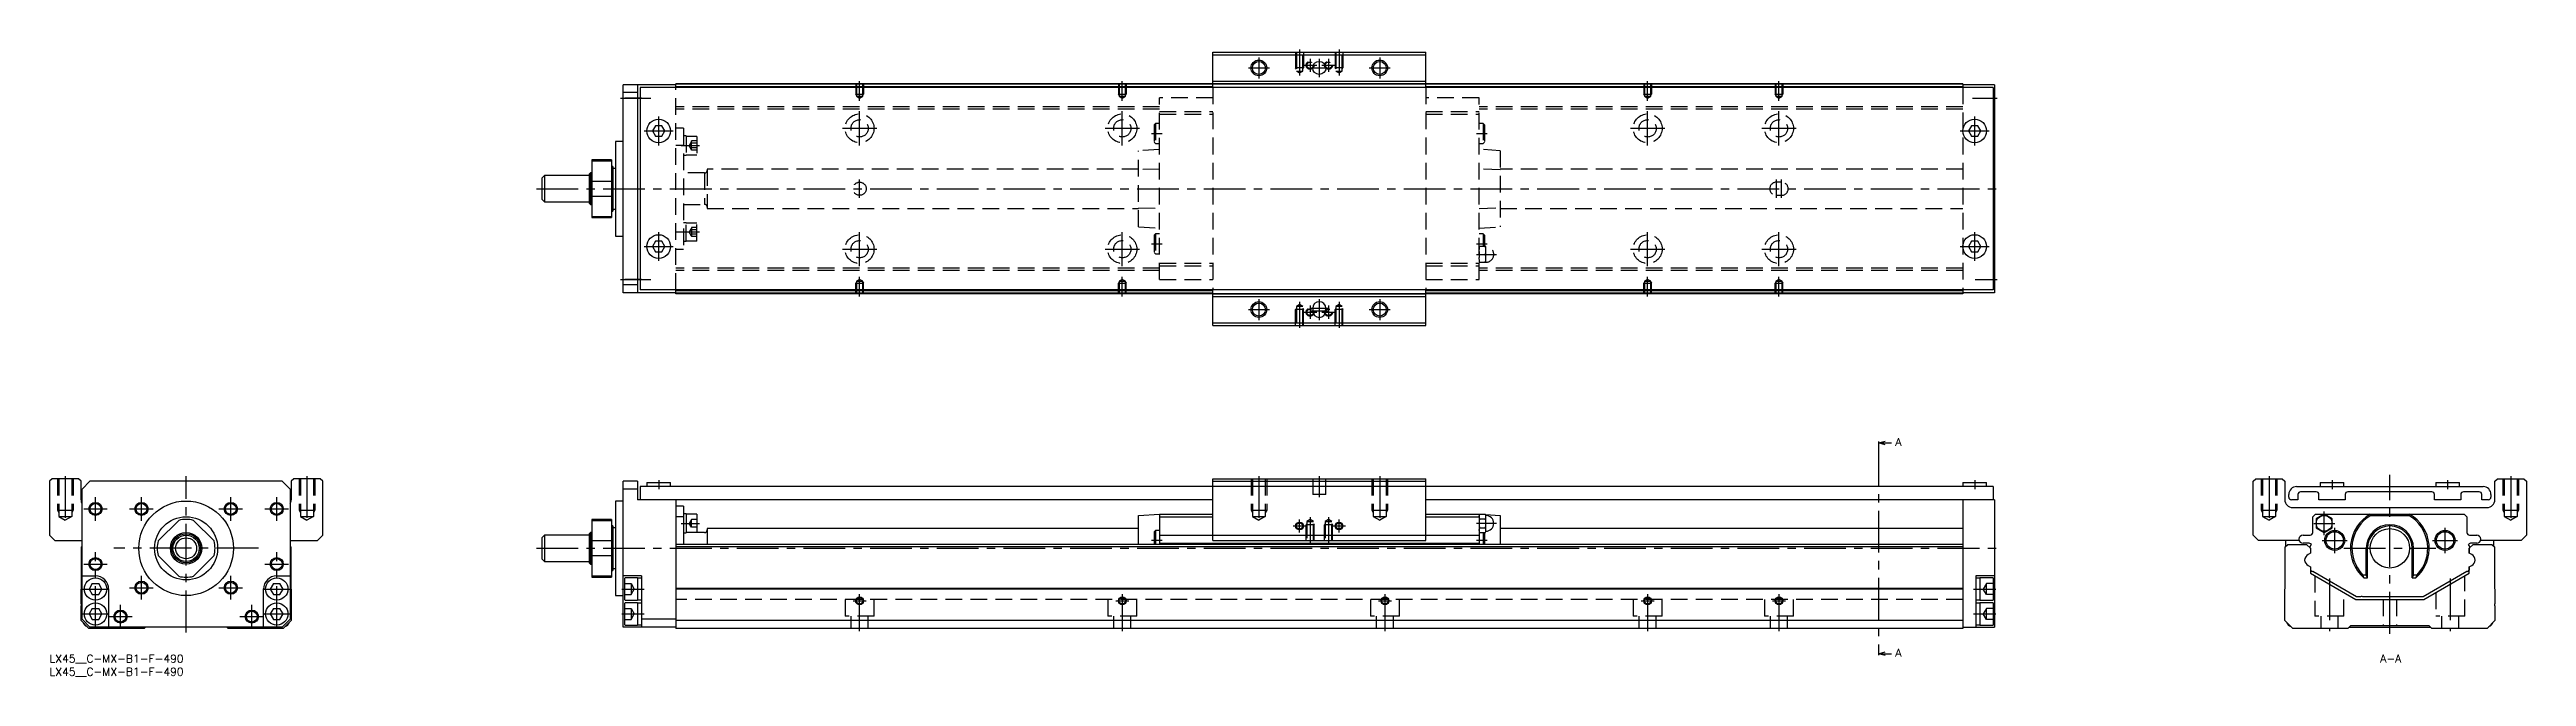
# Model space of a CAD drawing. Extents: x 0 to 943, y -8 to 230.
import ezdxf

# ---------------------------------------------------------------- set-up
doc = ezdxf.new("R2010")
doc.units = 0
doc.header["$LTSCALE"] = 0.5
doc.linetypes.add('CENTER', pattern=[50.8, 31.75, -6.35, 6.35, -6.35])
doc.linetypes.add('DASHED', pattern=[19.05, 12.7, -6.35])
for name, color, linetype in [('MSM_CENTER', 1, 'CENTER'), ('MSM_CONTINUOUS', 7, 'CONTINUOUS'), ('MSM_DASHED', 4, 'DASHED'), ('MSM_NARROW', 5, 'CONTINUOUS'), ('MSM_PART_NUMBER', 7, 'CONTINUOUS')]:
    doc.layers.add(name, color=color, linetype=linetype)
doc.styles.get("Standard").update_dxf_attribs({"font": 'txt.shx', "height": 3, "bigfont": 'bigfont.shx'})

# ---------------------------------------------------------------- blocks, each defined once
blk = doc.blocks.new('*U3')
at = {"layer": 'MSM_PART_NUMBER'}
blk.add_text('LX45__C-MX-B1-F-490', height=3, dxfattribs=at).set_placement((0, -3))
blk = doc.blocks.new('*U4')
at = {"layer": 'MSM_PART_NUMBER'}
blk.add_text('LX45__C-MX-B1-F-490', height=3, dxfattribs=at).set_placement((0, -8))

msp = doc.modelspace()

# ---------------------------------------------------------------- linework, layer by layer
at = {"layer": 'MSM_CENTER'}
for p, q in [((460.4, 227.38), (460.4, 219.38)), ((475.9, 230.38), (475.9, 220.47)), ((479.9, 226.88), (479.9, 221.88)), ((483.4, 226.88), (483.4, 219.88)), ((486.9, 226.88), (486.9, 221.88)), ((490.9, 230.38), (490.9, 220.47)), ((506.4, 227.38), (506.4, 219.38)), ((308.4, 210.87), (308.4, 218.38)), ((408.4, 210.87), (408.4, 218.38)), ((456.4, 223.38), (464.4, 223.38)), ((477.4, 224.38), (482.4, 224.38)), ((479.9, 223.38), (486.9, 223.38)), ((484.4, 224.38), (489.4, 224.38)), ((502.4, 223.38), (510.4, 223.38)), ((608.4, 210.87), (608.4, 218.38)), ((658.4, 210.87), (658.4, 218.38)), ((217.4, 211.88), (228.9, 211.88)), ((732.07, 211.88), (741.4, 211.88)), ((226.4, 199.38), (237.4, 199.38)), ((231.9, 193.88), (231.9, 204.88)), ((301.9, 200.38), (314.9, 200.38)), ((308.4, 193.88), (308.4, 206.88)), ((401.9, 200.38), (414.9, 200.38)), ((408.4, 193.88), (408.4, 206.88)), ((419.5, 198.38), (423.6, 198.38)), ((543.2, 198.38), (547.3, 198.38)), ((601.9, 200.38), (614.9, 200.38)), ((608.4, 193.88), (608.4, 206.88)), ((651.9, 200.38), (664.9, 200.38)), ((658.4, 193.88), (658.4, 206.88)), ((727.4, 199.38), (738.4, 199.38)), ((732.9, 193.88), (732.9, 204.88)), ((240.4, 193.83), (247.4, 193.83)), ((308.4, 173.88), (308.4, 180.88)), ((657.4, 173.88), (657.4, 180.88)), ((659.4, 173.88), (659.4, 180.88)), ((185.4, 177.38), (742.4, 177.38)), ((231.9, 149.88), (231.9, 160.88)), ((240.4, 160.92), (247.4, 160.92)), ((308.4, 147.88), (308.4, 160.88)), ((408.4, 147.88), (408.4, 160.88)), ((608.4, 147.88), (608.4, 160.88)), ((658.4, 147.88), (658.4, 160.88)), ((732.9, 149.88), (732.9, 160.88)), ((226.4, 155.38), (237.4, 155.38)), ((301.9, 154.38), (314.9, 154.38)), ((401.9, 154.38), (414.9, 154.38)), ((419.5, 156.38), (423.6, 156.38)), ((543.2, 156.38), (547.3, 156.38)), ((543.2, 152.38), (550.8, 152.38)), ((601.9, 154.38), (614.9, 154.38)), ((651.9, 154.38), (664.9, 154.38)), ((727.4, 155.38), (738.4, 155.38)), ((217.4, 142.88), (228.9, 142.88)), ((308.4, 136.38), (308.4, 143.89)), ((408.4, 136.38), (408.4, 143.89)), ((608.4, 136.38), (608.4, 143.89)), ((658.4, 136.38), (658.4, 143.89)), ((733.07, 142.88), (741.4, 142.88)), ((460.4, 135.38), (460.4, 127.38)), ((475.9, 134.29), (475.9, 124.38)), ((479.9, 132.88), (479.9, 127.88)), ((483.4, 135.38), (483.4, 127.38)), ((486.9, 132.88), (486.9, 127.88)), ((490.9, 134.29), (490.9, 124.38)), ((506.4, 135.38), (506.4, 127.38)), ((456.4, 131.38), (464.4, 131.38)), ((477.4, 130.38), (482.4, 130.38)), ((479.9, 131.88), (486.9, 131.88)), ((479.9, 130.88), (486.9, 130.88)), ((484.4, 130.38), (489.4, 130.38)), ((502.4, 131.38), (510.4, 131.38)), ((696.28, 80.12), (696.28, 0.88)), ((6, 68), (6, 50.25)), ((52, 8.5), (52, 68)), ((98, 68), (98, 50.25)), ((231.9, 66.5), (231.9, 63)), ((460.4, 68), (460.4, 50.18)), ((483.4, 68), (483.4, 60)), ((506.4, 68), (506.4, 50.18)), ((732.9, 66.5), (732.9, 63)), ((844.96, 68), (844.96, 50.18)), ((868.96, 66.5), (868.96, 63)), ((890.96, 8), (890.96, 68.5)), ((912.96, 66.5), (912.96, 63)), ((936.96, 68), (936.96, 50.18)), ((17.5, 51), (17.5, 60)), ((35, 51), (35, 60)), ((69, 51), (69, 60)), ((86.5, 51), (86.5, 60)), ((13, 55.5), (22, 55.5)), ((30.5, 55.5), (39.5, 55.5)), ((64.5, 55.5), (73.5, 55.5)), ((82, 55.5), (91, 55.5)), ((240.4, 50), (247.4, 50)), ((473.4, 49), (478.4, 49)), ((475.9, 46.5), (475.9, 51.5)), ((479.9, 52.41), (479.9, 42.5)), ((486.9, 52.41), (486.9, 42.5)), ((488.4, 49), (493.4, 49)), ((490.9, 46.5), (490.9, 51.5)), ((550.8, 50), (543.2, 50)), ((861.96, 50), (869.96, 50)), ((865.96, 45.54), (865.96, 54.46)), ((869.96, 38.7), (869.96, 48.3)), ((911.96, 38.7), (911.96, 48.3)), ((17.5, 10.25), (17.5, 39)), ((79.5, 40.5), (24.5, 40.5)), ((86.5, 10.25), (86.5, 39)), ((185.4, 40.5), (742.4, 40.5)), ((423.6, 43.5), (419.5, 43.5)), ((547.3, 43.5), (543.2, 43.5)), ((865.16, 43.5), (874.76, 43.5)), ((873.46, 40.5), (908.46, 40.5)), ((907.16, 43.5), (916.76, 43.5)), ((13, 34.5), (22, 34.5)), ((35, 21), (35, 30)), ((69, 21), (69, 30)), ((82, 34.5), (91, 34.5)), ((867.96, 28.97), (867.96, 9)), ((913.96, 28.97), (913.96, 9)), ((12.25, 25), (22.75, 25)), ((27, 10), (27, 19)), ((30.5, 25.5), (39.5, 25.5)), ((64.5, 25.5), (73.5, 25.5)), ((77, 10), (77, 19)), ((81.25, 25), (91.75, 25)), ((217.9, 25), (226.4, 25)), ((305.9, 20.5), (310.9, 20.5)), ((308.4, 9), (308.4, 23)), ((405.9, 20.5), (410.9, 20.5)), ((408.4, 23), (408.4, 9)), ((505.9, 20.5), (510.9, 20.5)), ((508.4, 23), (508.4, 9)), ((605.9, 20.5), (610.9, 20.5)), ((608.4, 23), (608.4, 9)), ((655.9, 20.5), (660.9, 20.5)), ((658.4, 23), (658.4, 9)), ((732.4, 25), (740.9, 25)), ((12.25, 15.5), (22.75, 15.5)), ((22.5, 14.5), (31.5, 14.5)), ((72.5, 14.5), (81.5, 14.5)), ((81.25, 15.5), (91.75, 15.5)), ((217.9, 15.5), (226.4, 15.5)), ((732.4, 15.5), (740.9, 15.5))]:
    msp.add_line(p, q, dxfattribs=at)
at = {"layer": 'MSM_CONTINUOUS'}
for p, q in [((442.9, 215.88), (442.9, 229.38)), ((442.9, 229.38), (523.9, 229.38)), ((442.9, 228.38), (523.9, 228.38)), ((523.9, 215.88), (523.9, 229.38)), ((238.4, 216.98), (218.4, 216.98)), ((218.4, 137.78), (218.4, 216.98)), ((223.9, 216.98), (223.9, 137.78)), ((728.4, 217.38), (238.4, 217.38)), ((238.4, 215.88), (238.4, 217.38)), ((442.9, 217.18), (238.4, 217.18)), ((442.9, 218.38), (523.9, 218.38)), ((442.9, 217.38), (523.9, 217.38)), ((728.4, 217.18), (523.9, 217.18)), ((728.4, 217.38), (728.4, 215.88)), ((740.4, 216.98), (728.4, 216.98)), ((740.4, 216.98), (740.4, 137.78)), ((223.9, 213.98), (218.4, 213.98)), ((739.9, 215.88), (224.9, 215.88)), ((224.9, 215.88), (224.9, 138.88)), ((442.9, 216.18), (238.4, 216.18)), ((728.4, 216.18), (523.9, 216.18)), ((739.9, 215.88), (739.9, 138.88)), ((230.74, 201.38), (229.59, 199.38)), ((229.59, 199.38), (230.74, 197.38)), ((233.05, 201.38), (230.74, 201.38)), ((234.2, 199.38), (233.05, 201.38)), ((233.05, 197.38), (234.2, 199.38)), ((731.74, 201.38), (730.59, 199.38)), ((730.59, 199.38), (731.74, 197.38)), ((734.05, 201.38), (731.74, 201.38)), ((735.2, 199.38), (734.05, 201.38)), ((734.05, 197.38), (735.2, 199.38)), ((215.4, 195.38), (215.4, 159.38)), ((218.4, 195.38), (215.4, 195.38)), ((230.74, 197.38), (233.05, 197.38)), ((731.74, 197.38), (734.05, 197.38)), ((188.4, 182.38), (187.4, 181.38)), ((187.4, 181.38), (187.4, 173.38)), ((188.4, 182.38), (188.4, 172.38)), ((205.4, 182.38), (188.4, 182.38)), ((205.9, 183.38), (205.4, 182.88)), ((205.4, 182.88), (205.4, 171.88)), ((205.9, 183.38), (205.9, 171.38)), ((206.4, 183.38), (205.9, 183.38)), ((213.9, 188.38), (206.4, 188.38)), ((206.4, 188.38), (206.4, 166.38)), ((206.4, 188.01), (213.9, 188.01)), ((213.9, 180.17), (206.4, 180.17)), ((213.9, 188.38), (213.9, 166.38)), ((214.4, 185.88), (213.9, 185.88)), ((214.4, 185.88), (214.4, 168.88)), ((215.4, 185.13), (214.4, 185.13)), ((187.4, 173.38), (188.4, 172.38)), ((188.4, 172.38), (205.4, 172.38)), ((205.4, 171.88), (205.9, 171.38)), ((205.9, 171.38), (206.4, 171.38)), ((206.4, 174.58), (213.9, 174.58)), ((213.9, 166.74), (206.4, 166.74)), ((206.4, 166.38), (213.9, 166.38)), ((213.9, 168.88), (214.4, 168.88)), ((214.4, 169.63), (215.4, 169.63)), ((215.4, 159.38), (218.4, 159.38)), ((230.74, 157.38), (229.59, 155.38)), ((229.59, 155.38), (230.74, 153.38)), ((233.05, 157.38), (230.74, 157.38)), ((230.74, 153.38), (233.05, 153.38)), ((234.2, 155.38), (233.05, 157.38)), ((233.05, 153.38), (234.2, 155.38)), ((731.74, 157.38), (730.59, 155.38)), ((730.59, 155.38), (731.74, 153.38)), ((734.05, 157.38), (731.74, 157.38)), ((731.74, 153.38), (734.05, 153.38)), ((735.2, 155.38), (734.05, 157.38)), ((734.05, 153.38), (735.2, 155.38)), ((223.9, 140.78), (218.4, 140.78)), ((238.4, 137.78), (218.4, 137.78)), ((739.9, 138.88), (224.9, 138.88)), ((238.4, 137.38), (238.4, 138.88)), ((442.9, 138.58), (238.4, 138.58)), ((442.9, 137.58), (238.4, 137.58)), ((728.4, 137.38), (238.4, 137.38)), ((442.9, 125.38), (442.9, 138.88)), ((442.9, 137.38), (523.9, 137.38)), ((442.9, 136.38), (523.9, 136.38)), ((523.9, 125.38), (523.9, 138.88)), ((728.4, 138.58), (523.9, 138.58)), ((728.4, 137.58), (523.9, 137.58)), ((728.4, 138.88), (728.4, 137.38)), ((740.4, 137.78), (728.4, 137.78)), ((442.9, 126.38), (523.9, 126.38)), ((442.9, 125.38), (523.9, 125.38)), ((480.9, 131.88), (480.9, 130.88)), ((485.9, 130.88), (485.9, 131.88)), ((696.28, 80.62), (698.78, 81.29)), ((696.28, 81.12), (696.28, 80.12)), ((696.28, 80.62), (701.28, 80.62)), ((698.78, 79.95), (696.28, 80.62)), ((1, 67), (0, 66)), ((11, 67), (1, 67)), ((12, 66), (11, 67)), ((93, 67), (92, 66)), ((103, 67), (93, 67)), ((104, 66), (103, 67)), ((442.9, 67), (523.9, 67)), ((442.9, 43.5), (442.9, 67)), ((523.9, 43.5), (523.9, 67)), ((838.96, 66), (839.96, 67)), ((839.96, 67), (849.96, 67)), ((849.96, 67), (850.96, 66)), ((930.96, 66), (931.96, 67)), ((931.96, 67), (941.96, 67)), ((941.96, 67), (942.96, 66)), ((0, 66), (0, 45.5)), ((12, 59), (12, 66)), ((15.4, 66), (12.4, 63)), ((12.4, 13.5), (12.4, 63)), ((88.6, 66), (15.4, 66)), ((91.6, 63), (88.6, 66)), ((91.6, 63), (91.6, 13.5)), ((92, 66), (92, 59)), ((104, 45.5), (104, 66)), ((218.4, 58.5), (215.4, 58.5)), ((215.4, 58.5), (215.4, 22.5)), ((223.9, 66), (218.4, 66)), ((218.4, 10.5), (218.4, 66)), ((223.9, 63), (218.4, 63)), ((223.9, 66), (223.9, 59)), ((442.9, 59), (223.9, 59)), ((224.9, 64), (224.9, 59)), ((739.9, 64), (224.9, 64)), ((227.4, 65.5), (227.4, 64)), ((227.4, 65.5), (236.4, 65.5)), ((236.4, 64), (236.4, 65.5)), ((238.4, 59), (238.4, 10)), ((442.9, 66), (523.9, 66)), ((740.4, 59), (523.9, 59)), ((728.4, 65.5), (728.4, 64)), ((728.4, 65.5), (737.4, 65.5)), ((728.4, 59), (728.4, 10)), ((737.4, 64), (737.4, 65.5)), ((739.9, 64), (739.9, 59)), ((740.4, 59), (740.4, 10.5)), ((838.96, 45.5), (838.96, 66)), ((850.96, 66), (850.96, 59)), ((852.46, 60), (852.46, 61)), ((855.96, 59), (853.46, 59)), ((855.46, 64), (926.46, 64)), ((855.96, 61), (855.96, 59)), ((862.96, 62), (856.96, 62)), ((863.96, 59), (863.96, 61)), ((873.96, 59), (863.96, 59)), ((864.46, 65.5), (873.46, 65.5)), ((864.46, 65.5), (864.46, 64)), ((873.46, 64), (873.46, 65.5)), ((873.96, 61), (873.96, 59)), ((906.96, 62), (874.96, 62)), ((907.96, 59), (907.96, 61)), ((917.96, 59), (907.96, 59)), ((908.46, 65.5), (917.46, 65.5)), ((908.46, 65.5), (908.46, 64)), ((917.46, 64), (917.46, 65.5)), ((917.96, 61), (917.96, 59)), ((924.96, 62), (918.96, 62)), ((925.96, 59), (925.96, 61)), ((928.46, 59), (925.96, 59)), ((929.46, 61), (929.46, 60)), ((930.96, 59), (930.96, 66)), ((942.96, 66), (942.96, 45.5)), ((41.36, 43.3), (49.2, 51.14)), ((54.8, 51.14), (62.64, 43.3)), ((213.9, 51.5), (206.4, 51.5)), ((206.4, 51.5), (206.4, 29.5)), ((206.4, 51.14), (213.9, 51.14)), ((213.9, 51.5), (213.9, 29.5)), ((214.4, 49), (213.9, 49)), ((214.4, 49), (214.4, 32)), ((215.4, 48.25), (214.4, 48.25)), ((241.4, 56.5), (238.4, 56.5)), ((241.4, 52.5), (238.4, 52.5)), ((241.4, 56.5), (241.4, 42)), ((242.4, 53.65), (241.4, 53.65)), ((242.4, 53.65), (242.4, 46.35)), ((246.4, 53.5), (242.4, 53.5)), ((246.4, 53.5), (246.4, 46.5)), ((250.4, 48), (250.4, 42)), ((414.6, 48), (250.4, 48)), ((414.6, 53), (422.6, 53.5)), ((414.6, 42), (414.6, 53)), ((421, 47.3), (420.5, 46.8)), ((422.6, 47.3), (421, 47.3)), ((421, 47.3), (421, 42)), ((422.6, 53.5), (442.9, 53.5)), ((422.6, 53.5), (422.6, 42)), ((422.6, 52.5), (442.9, 52.5)), ((523.9, 53.5), (544.2, 53.5)), ((523.9, 52.5), (544.2, 52.5)), ((544.2, 53.5), (544.77, 53.46)), ((544.2, 53.5), (544.2, 42)), ((544.32, 53.46), (544.2, 53)), ((544.2, 52.41), (544.2, 52.6)), ((544.32, 53.46), (546.67, 53.46)), ((544.32, 51.73), (546.67, 51.73)), ((544.32, 48.27), (546.67, 48.27)), ((546.8, 53), (546.67, 53.46)), ((546.7, 53.34), (552.2, 53)), ((546.8, 47), (546.8, 53)), ((552.2, 53), (552.2, 42)), ((728.4, 48), (552.2, 48)), ((853.96, 56), (927.96, 56)), ((861.61, 52.5), (862.61, 53.5)), ((861.61, 46.5), (861.61, 52.5)), ((862.61, 53.5), (919.31, 53.5)), ((865.96, 53.46), (862.96, 51.73)), ((862.96, 51.73), (862.96, 48.27)), ((862.96, 48.27), (865.96, 46.54)), ((868.96, 51.73), (865.96, 53.46)), ((865.96, 46.54), (868.96, 48.27)), ((868.96, 48.27), (868.96, 51.73)), ((883.48, 53.5), (883.73, 53)), ((883.73, 53), (898.2, 53)), ((898.2, 53), (898.45, 53.5)), ((919.31, 53.5), (920.31, 52.5)), ((920.31, 52.5), (920.31, 46.5)), ((0, 45.5), (2, 43.5)), ((2, 43.5), (12.4, 43.5)), ((12.2, 41), (12.4, 41.2)), ((12.2, 25.2), (12.2, 41)), ((91.6, 43.5), (102, 43.5)), ((91.6, 41.2), (91.8, 41)), ((91.8, 41), (91.8, 25.2)), ((102, 43.5), (104, 45.5)), ((188.4, 45.5), (187.4, 44.5)), ((187.4, 44.5), (187.4, 36.5)), ((205.4, 45.5), (188.4, 45.5)), ((188.4, 45.5), (188.4, 35.5)), ((205.9, 46.5), (205.4, 46)), ((205.4, 46), (205.4, 35)), ((206.4, 46.5), (205.9, 46.5)), ((205.9, 46.5), (205.9, 34.5)), ((213.9, 43.3), (206.4, 43.3)), ((728.4, 42), (238.4, 42)), ((728.4, 41), (238.4, 41)), ((241.4, 46.35), (242.4, 46.35)), ((249.4, 46.5), (242.4, 46.5)), ((420.5, 46.8), (420.5, 42)), ((422.6, 45.5), (544.2, 45.5)), ((422.6, 42.4), (544.2, 42.4)), ((442.9, 43.5), (523.9, 43.5)), ((544.2, 47), (544.32, 46.54)), ((544.32, 46.54), (546.67, 46.54)), ((545.8, 46.54), (545.8, 42)), ((546.3, 46.54), (546.3, 42)), ((546.67, 46.54), (546.8, 47)), ((840.96, 43.5), (838.96, 45.5)), ((856.43, 43.5), (840.96, 43.5)), ((851.16, 41), (852.16, 42)), ((851.16, 25.2), (851.16, 41)), ((851.36, 41.2), (851.36, 43.5)), ((852.16, 42), (859.21, 42)), ((857.91, 45.5), (860.61, 45.5)), ((860.21, 42.4), (857.91, 42.4)), ((859.21, 42), (860.71, 40.5)), ((860.71, 38.61), (859.82, 38.1)), ((860.66, 40.55), (860.66, 41.2)), ((860.71, 40.5), (860.71, 38.61)), ((881.96, 30.44), (881.96, 40.5)), ((882.46, 29.22), (882.46, 40.5)), ((899.46, 29.22), (899.46, 40.5)), ((899.96, 30.44), (899.96, 40.5)), ((921.21, 40.5), (922.71, 42)), ((921.26, 40.55), (921.21, 40.5)), ((921.21, 40.5), (921.21, 38.61)), ((921.21, 38.61), (921.21, 40.5)), ((922.11, 38.1), (921.21, 38.61)), ((921.26, 41.2), (921.26, 40.55)), ((921.31, 45.5), (924.01, 45.5)), ((924.01, 42.4), (921.71, 42.4)), ((922.71, 42), (929.76, 42)), ((940.96, 43.5), (925.5, 43.5)), ((929.76, 42), (930.76, 41)), ((930.56, 41.2), (930.56, 43.5)), ((930.76, 41), (930.76, 25.2)), ((942.96, 45.5), (940.96, 43.5)), ((12.4, 30), (17.5, 30)), ((49.2, 29.86), (41.36, 37.7)), ((62.64, 37.7), (54.8, 29.86)), ((86.5, 30), (91.6, 30)), ((187.4, 36.5), (188.4, 35.5)), ((188.4, 35.5), (205.4, 35.5)), ((205.4, 35), (205.9, 34.5)), ((205.9, 34.5), (206.4, 34.5)), ((206.4, 37.7), (213.9, 37.7)), ((213.9, 29.86), (206.4, 29.86)), ((206.4, 29.5), (213.9, 29.5)), ((213.9, 32), (214.4, 32)), ((214.4, 32.75), (215.4, 32.75)), ((225.4, 30), (218.4, 30)), ((218.9, 29), (218.9, 21)), ((223.9, 29.25), (219.15, 29.25)), ((223.9, 29.25), (223.9, 20.75)), ((225.4, 29.15), (223.9, 29.15)), ((225.4, 30), (225.4, 10.5)), ((733.4, 30), (733.4, 10.5)), ((740.4, 30), (733.4, 30)), ((734.9, 29.15), (733.4, 29.15)), ((739.9, 29.25), (734.9, 29.25)), ((734.9, 29.25), (734.9, 20.75)), ((739.9, 29.25), (739.9, 20.75)), ((859.82, 33.9), (860.71, 33.39)), ((860.71, 33.39), (860.71, 31)), ((860.71, 31), (878.03, 21)), ((861.66, 31.61), (861.46, 31.61)), ((878.3, 22), (861.66, 31.61)), ((880.6, 30.44), (881.96, 30.44)), ((881.08, 29.22), (882.46, 29.22)), ((882.46, 29.22), (881.96, 30.44)), ((899.96, 30.44), (899.46, 29.22)), ((899.46, 29.22), (900.85, 29.22)), ((899.96, 30.44), (901.32, 30.44)), ((920.26, 31.61), (903.63, 22)), ((903.89, 21), (921.21, 31)), ((920.46, 31.61), (920.26, 31.61)), ((921.21, 33.39), (922.11, 33.9)), ((921.21, 33.39), (921.21, 32.13)), ((921.21, 31), (921.21, 33.39)), ((12, 25), (12.2, 25.2)), ((12, 19.4), (12, 25)), ((16.27, 27.12), (15.05, 25)), ((15.05, 25), (16.27, 22.88)), ((16.27, 27.12), (18.73, 27.12)), ((16.27, 22.88), (18.73, 22.88)), ((19.95, 25), (18.73, 27.12)), ((18.73, 22.88), (19.95, 25)), ((22.5, 25), (22.5, 10.5)), ((81.5, 10.5), (81.5, 25)), ((85.27, 27.12), (84.05, 25)), ((84.05, 25), (85.27, 22.88)), ((85.27, 27.12), (87.73, 27.12)), ((85.27, 22.88), (87.73, 22.88)), ((88.95, 25), (87.73, 27.12)), ((87.73, 22.88), (88.95, 25)), ((91.8, 25.2), (92, 25)), ((92, 25), (92, 13)), ((215.4, 22.5), (218.4, 22.5)), ((218.9, 19.5), (218.9, 11.5)), ((219.15, 20.75), (223.9, 20.75)), ((223.9, 19.75), (219.15, 19.75)), ((223.9, 20.85), (225.4, 20.85)), ((223.9, 19.75), (223.9, 11.25)), ((225.4, 19.65), (223.9, 19.65)), ((728.4, 25.2), (238.4, 25.2)), ((728.4, 25), (238.4, 25)), ((733.4, 20.85), (734.9, 20.85)), ((734.9, 19.65), (733.4, 19.65)), ((734.9, 20.75), (739.9, 20.75)), ((739.9, 19.75), (734.9, 19.75)), ((734.9, 19.75), (734.9, 11.25)), ((739.9, 19.75), (739.9, 11.25)), ((850.96, 25), (851.16, 25.2)), ((850.96, 13), (850.96, 25)), ((878.03, 21), (903.89, 21)), ((879.81, 22), (878.3, 22)), ((903.63, 22), (880.61, 22)), ((930.76, 25.2), (930.96, 25)), ((930.96, 25), (930.96, 19.4)), ((12, 13), (12, 18.6)), ((15, 10), (12, 13)), ((15.4, 10.5), (12.4, 13.5)), ((36, 10), (15, 10)), ((16.27, 17.62), (15.05, 15.5)), ((15.05, 15.5), (16.27, 13.38)), ((88.6, 10.5), (15.4, 10.5)), ((16.27, 17.62), (18.73, 17.62)), ((16.27, 13.38), (18.73, 13.38)), ((19.95, 15.5), (18.73, 17.62)), ((18.73, 13.38), (19.95, 15.5)), ((36.5, 10.5), (36, 10)), ((68, 10), (67.5, 10.5)), ((89, 10), (68, 10)), ((85.27, 17.62), (84.05, 15.5)), ((84.05, 15.5), (85.27, 13.38)), ((85.27, 17.62), (87.73, 17.62)), ((85.27, 13.38), (87.73, 13.38)), ((88.95, 15.5), (87.73, 17.62)), ((87.73, 13.38), (88.95, 15.5)), ((91.6, 13.5), (88.6, 10.5)), ((92, 13), (89, 10)), ((238.4, 10.5), (218.4, 10.5)), ((219.15, 11.25), (223.9, 11.25)), ((223.9, 11.35), (225.4, 11.35)), ((238.4, 13.5), (225.4, 13.5)), ((728.4, 13), (238.4, 13)), ((728.4, 10), (238.4, 10)), ((728.4, 10.5), (740.4, 10.5)), ((733.4, 11.35), (734.9, 11.35)), ((734.9, 11.25), (739.9, 11.25)), ((853.96, 10), (850.96, 13)), ((874.96, 10), (853.96, 10)), ((875.96, 11), (874.96, 10)), ((875.46, 10.5), (906.46, 10.5)), ((905.96, 11), (875.96, 11)), ((906.96, 10), (905.96, 11)), ((927.96, 10), (906.96, 10)), ((930.96, 13), (927.96, 10)), ((930.96, 18.6), (930.96, 13)), ((696.28, 0.38), (698.78, 1.05)), ((696.28, 0.88), (696.28, -0.12)), ((696.28, 0.38), (701.28, 0.38)), ((698.78, -0.29), (696.28, 0.38))]:
    msp.add_line(p, q, dxfattribs=at)
for centre, radius in [((460.4, 223.38), 2.46), ((483.4, 223.38), 2.5), ((506.4, 223.38), 2.46), ((231.9, 199.38), 4.5), ((732.9, 199.38), 4.5), ((231.9, 155.38), 4.5), ((732.9, 155.38), 4.5), ((460.4, 131.38), 2.46), ((506.4, 131.38), 2.46), ((17.5, 55.5), 2.07), ((35, 55.5), 2.07), ((52, 40.5), 18), ((69, 55.5), 2.07), ((86.5, 55.5), 2.07), ((52, 40.5), 12), ((475.9, 49), 1.23), ((490.9, 49), 1.23), ((865.96, 50), 3), ((869.96, 43.5), 3.8), ((890.96, 40.5), 7.5), ((911.96, 43.5), 3.8), ((52, 40.5), 6), ((52, 40.5), 5.5), ((52, 40.5), 5), ((52, 40.5), 4), ((869.96, 43.5), 3.3), ((911.96, 43.5), 3.3), ((17.5, 25), 4.25), ((17.5, 34.5), 2.07), ((86.5, 25), 4.25), ((86.5, 34.5), 2.07), ((17.5, 15.5), 4.25), ((35, 25.5), 2.07), ((69, 25.5), 2.07), ((86.5, 15.5), 4.25), ((308.4, 20.5), 1.23), ((408.4, 20.5), 1.23), ((508.4, 20.5), 1.23), ((608.4, 20.5), 1.23), ((658.4, 20.5), 1.23), ((27, 14.5), 2.07), ((77, 14.5), 2.07)]:
    msp.add_circle(centre, radius, dxfattribs=at)
for centre, radius, start, end in [((483.4, 131.88), 2.5, 0, 180), ((483.4, 130.88), 2.5, 180, 0), ((15, 59), 3, 180, 209.92525), ((89, 59), 3, 330.07238, 0), ((853.96, 59), 3, 180, 270), ((855.46, 61), 3, 90, 180), ((853.46, 60), 1, 180, 270), ((856.96, 61), 1, 90, 180), ((862.96, 61), 1, 0, 90), ((874.96, 61), 1, 90, 180), ((906.96, 61), 1, 0, 90), ((918.96, 61), 1, 90, 180), ((924.96, 61), 1, 0, 90), ((926.46, 61), 3, 0, 90), ((927.96, 59), 3, 270, 0), ((928.46, 60), 1, 270, 0), ((52, 40.5), 11, 75.27264, 104.72736), ((249.4, 47.5), 1, 270, 0), ((547.23, 52.6), 3.04, 163.45204, 196.54796), ((556.32, 50), 12.12, 171.78679, 188.21321), ((547.27, 47.4), 3.08, 163.65711, 196.34289), ((543.72, 52.6), 3.08, 343.65711, 16.34289), ((534.67, 50), 12.12, 351.78679, 8.21321), ((543.72, 47.4), 3.08, 343.65711, 16.34289), ((546.8, 50), 3, 270, 90), ((890.96, 40.5), 15, 119.92643, 228.76392), ((890.96, 40.5), 14.44, 120.05097, 224.15139), ((890.96, 40.5), 9, 0, 180), ((890.96, 40.5), 8.5, 0, 180), ((890.96, 40.5), 14.44, 315.84861, 59.94903), ((890.96, 40.5), 15, 311.23608, 60.07357), ((52, 40.5), 11, 165.27264, 194.72736), ((52, 40.5), 11, 345.27264, 14.72736), ((857.91, 43.95), 1.55, 90, 270), ((861.12, 35.85), 2.6, 120.00003, 176.58933), ((860.21, 41.4), 1, 30.09191, 90), ((860.61, 46.5), 1, 270, 0), ((861.46, 41.2), 0.8, 118.74892, 180), ((921.31, 46.5), 1, 180, 270), ((921.71, 41.4), 1, 90, 149.90809), ((920.46, 41.2), 0.8, 0, 61.25108), ((920.81, 35.85), 2.6, 3.41067, 59.99996), ((924.01, 43.95), 1.55, 270, 90), ((17.5, 25), 5, 0, 90), ((52, 40.5), 11, 255.27264, 284.72736), ((86.5, 25), 5, 90, 180), ((219.15, 29), 0.25, 90, 180), ((861.12, 36.15), 2.6, 183.41067, 239.99996), ((861.46, 32.41), 0.8, 200.36413, 270), ((893.19, 34.62), 13.26, 198.36858, 204.03004), ((888.67, 34.65), 13.33, 335.98509, 341.61629), ((920.46, 32.41), 0.8, 270, 339.62763), ((920.81, 36.15), 2.6, 300.00004, 356.58933), ((11.7, 19), 0.5, 306.8699, 53.1301), ((219.15, 21), 0.25, 180, 270), ((219.15, 19.5), 0.25, 90, 180), ((880.21, 21.7), 0.5, 36.8699, 143.1301), ((931.26, 19), 0.5, 126.8699, 233.1301), ((15.4, 13.5), 3, 201.81505, 248.18495), ((88.6, 13.5), 3, 291.81368, 338.18632), ((219.15, 11.5), 0.25, 180, 270), ((854.36, 13.5), 3, 201.81368, 248.18632), ((927.56, 13.5), 3, 291.81505, 338.18495)]:
    msp.add_arc(centre, radius, start, end, dxfattribs=at)
at = {"layer": 'MSM_DASHED'}
for p, q in [((474.4, 229.38), (474.4, 223.38)), ((474.67, 229.38), (474.67, 222.18)), ((477.13, 222.18), (477.13, 229.38)), ((477.4, 229.38), (477.4, 223.38)), ((489.4, 229.38), (489.4, 223.38)), ((489.67, 229.38), (489.67, 222.18)), ((492.13, 222.18), (492.13, 229.38)), ((492.4, 229.38), (492.4, 223.38)), ((306.9, 217.38), (306.9, 213.38)), ((307.17, 217.38), (307.17, 212.58)), ((309.63, 212.58), (309.63, 217.38)), ((309.9, 217.38), (309.9, 213.38)), ((406.9, 217.38), (406.9, 213.38)), ((407.17, 217.38), (407.17, 212.58)), ((409.63, 212.58), (409.63, 217.38)), ((409.9, 217.38), (409.9, 213.38)), ((477.4, 223.38), (474.4, 223.38)), ((474.67, 222.91), (474.4, 223.38)), ((474.67, 222.18), (477.13, 222.18)), ((474.67, 222.18), (475.9, 221.47)), ((475.9, 221.47), (477.13, 222.18)), ((477.13, 222.91), (477.4, 223.38)), ((492.4, 223.38), (489.4, 223.38)), ((489.67, 222.91), (489.4, 223.38)), ((489.67, 222.18), (492.13, 222.18)), ((489.67, 222.18), (490.9, 221.47)), ((490.9, 221.47), (492.13, 222.18)), ((492.13, 222.91), (492.4, 223.38)), ((606.9, 217.38), (606.9, 213.38)), ((607.17, 217.38), (607.17, 212.58)), ((609.63, 212.58), (609.63, 217.38)), ((609.9, 217.38), (609.9, 213.38)), ((656.9, 217.38), (656.9, 213.38)), ((657.17, 217.38), (657.17, 212.58)), ((659.63, 212.58), (659.63, 217.38)), ((659.9, 217.38), (659.9, 213.38)), ((225.4, 211.88), (218.4, 211.88)), ((238.4, 138.88), (238.4, 215.88)), ((422.6, 208.52), (238.4, 208.52)), ((422.6, 207.63), (238.4, 207.63)), ((306.9, 213.38), (309.9, 213.38)), ((307.17, 212.91), (306.9, 213.38)), ((307.17, 212.58), (308.4, 211.87)), ((307.17, 212.58), (309.63, 212.58)), ((308.4, 211.87), (309.63, 212.58)), ((309.63, 212.91), (309.9, 213.38)), ((406.9, 213.38), (409.9, 213.38)), ((407.17, 212.91), (406.9, 213.38)), ((407.17, 212.58), (409.63, 212.58)), ((407.17, 212.58), (408.4, 211.87)), ((408.4, 211.87), (409.63, 212.58)), ((409.63, 212.91), (409.9, 213.38)), ((442.9, 211.98), (422.6, 211.98)), ((422.6, 142.78), (422.6, 211.98)), ((442.9, 215.88), (442.9, 138.88)), ((523.9, 215.88), (523.9, 138.88)), ((544.2, 211.98), (523.9, 211.98)), ((544.2, 142.78), (544.2, 211.98)), ((728.4, 208.52), (544.2, 208.52)), ((728.4, 207.63), (544.2, 207.63)), ((606.9, 213.38), (609.9, 213.38)), ((607.17, 212.91), (606.9, 213.38)), ((607.17, 212.58), (609.63, 212.58)), ((607.17, 212.58), (608.4, 211.87)), ((608.4, 211.87), (609.63, 212.58)), ((609.63, 212.91), (609.9, 213.38)), ((656.9, 213.38), (659.9, 213.38)), ((657.17, 212.91), (656.9, 213.38)), ((657.17, 212.58), (659.63, 212.58)), ((657.17, 212.58), (658.4, 211.87)), ((658.4, 211.87), (659.63, 212.58)), ((659.63, 212.91), (659.9, 213.38)), ((728.4, 215.88), (728.4, 138.88)), ((241.4, 200.38), (238.4, 200.38)), ((241.4, 200.38), (241.4, 154.38)), ((421, 202.18), (420.5, 201.68)), ((420.5, 201.68), (420.5, 195.08)), ((421, 202.18), (421, 194.58)), ((422.6, 202.18), (421, 202.18)), ((422.6, 206.73), (442.9, 206.73)), ((422.6, 205.73), (442.9, 205.73)), ((523.9, 206.73), (544.2, 206.73)), ((523.9, 205.73), (544.2, 205.73)), ((545.8, 202.18), (544.2, 202.18)), ((546.3, 201.68), (545.8, 202.18)), ((545.8, 202.18), (545.8, 194.58)), ((546.3, 201.68), (546.3, 195.08)), ((241.4, 193.9), (238.4, 193.9)), ((242.4, 197.48), (241.4, 197.48)), ((241.4, 190.18), (242.4, 190.18)), ((242.4, 197.48), (242.4, 190.18)), ((246.4, 197.33), (242.4, 197.33)), ((242.4, 190.33), (246.4, 190.33)), ((244.4, 195.33), (243.53, 193.83)), ((244.4, 192.33), (243.53, 193.83)), ((244.4, 192.1), (244.4, 195.56)), ((246.4, 195.56), (244.4, 195.56)), ((246.4, 194.7), (244.4, 194.7)), ((246.4, 192.96), (244.4, 192.96)), ((246.4, 192.1), (244.4, 192.1)), ((246.4, 197.33), (246.4, 190.33)), ((422.6, 192.38), (414.6, 191.82)), ((414.6, 162.93), (414.6, 191.82)), ((420.5, 195.08), (421, 194.58)), ((421, 194.58), (422.6, 194.58)), ((544.2, 194.58), (545.8, 194.58)), ((552.2, 191.82), (544.2, 192.38)), ((545.8, 194.58), (546.3, 195.08)), ((552.2, 191.82), (552.2, 162.93)), ((249.4, 183.38), (241.4, 183.38)), ((249.4, 183.38), (249.4, 171.38)), ((250.4, 184.88), (250.4, 169.88)), ((414.6, 184.88), (250.4, 184.88)), ((422.6, 184.86), (414.6, 184.61)), ((552.2, 184.61), (544.2, 184.86)), ((728.4, 184.88), (552.2, 184.88)), ((659.4, 179.88), (657.4, 179.88)), ((241.4, 171.38), (249.4, 171.38)), ((250.4, 169.88), (414.6, 169.88)), ((414.6, 170.14), (422.6, 169.89)), ((544.2, 169.89), (552.2, 170.14)), ((552.2, 169.88), (728.4, 169.88)), ((657.4, 174.88), (659.4, 174.88)), ((241.4, 160.85), (238.4, 160.85)), ((241.4, 164.57), (242.4, 164.57)), ((242.4, 157.27), (242.4, 164.57)), ((242.4, 164.42), (246.4, 164.42)), ((244.4, 162.42), (243.53, 160.92)), ((244.4, 159.42), (243.53, 160.92)), ((244.4, 162.65), (244.4, 159.19)), ((246.4, 162.65), (244.4, 162.65)), ((246.4, 161.79), (244.4, 161.79)), ((246.4, 157.42), (246.4, 164.42)), ((414.6, 162.93), (422.6, 162.38)), ((544.2, 162.38), (552.2, 162.93)), ((238.4, 154.38), (241.4, 154.38)), ((242.4, 157.27), (241.4, 157.27)), ((246.4, 157.42), (242.4, 157.42)), ((246.4, 160.05), (244.4, 160.05)), ((246.4, 159.19), (244.4, 159.19)), ((421, 160.18), (420.5, 159.68)), ((420.5, 159.68), (420.5, 153.08)), ((420.5, 153.08), (421, 152.58)), ((422.6, 160.18), (421, 160.18)), ((421, 160.18), (421, 152.58)), ((421, 152.58), (422.6, 152.58)), ((545.8, 160.18), (544.2, 160.18)), ((546.8, 155.38), (544.2, 155.38)), ((544.32, 152.38), (546.67, 152.38)), ((546.3, 159.68), (545.8, 160.18)), ((545.8, 160.18), (545.8, 155.38)), ((546.3, 159.68), (546.3, 155.38)), ((546.8, 149.38), (546.8, 155.38)), ((225.4, 142.88), (218.4, 142.88)), ((422.6, 147.13), (238.4, 147.13)), ((422.6, 146.23), (238.4, 146.23)), ((307.17, 141.84), (306.9, 141.38)), ((308.4, 142.89), (307.17, 142.18)), ((307.17, 142.18), (307.17, 137.38)), ((307.17, 142.18), (309.63, 142.18)), ((309.63, 142.18), (308.4, 142.89)), ((309.63, 137.38), (309.63, 142.18)), ((309.63, 141.84), (309.9, 141.38)), ((407.17, 141.84), (406.9, 141.38)), ((408.4, 142.89), (407.17, 142.18)), ((407.17, 142.18), (409.63, 142.18)), ((407.17, 142.18), (407.17, 137.38)), ((409.63, 142.18), (408.4, 142.89)), ((409.63, 137.38), (409.63, 142.18)), ((409.63, 141.84), (409.9, 141.38)), ((422.6, 149.03), (442.9, 149.03)), ((422.6, 148.03), (442.9, 148.03)), ((422.6, 142.78), (442.9, 142.78)), ((523.9, 149.03), (544.2, 149.03)), ((523.9, 148.03), (544.2, 148.03)), ((523.9, 142.78), (544.2, 142.78)), ((544.2, 149.38), (546.8, 149.38)), ((728.4, 147.13), (544.2, 147.13)), ((728.4, 146.23), (544.2, 146.23)), ((607.17, 141.84), (606.9, 141.38)), ((608.4, 142.89), (607.17, 142.18)), ((607.17, 142.18), (609.63, 142.18)), ((607.17, 142.18), (607.17, 137.38)), ((609.63, 142.18), (608.4, 142.89)), ((609.63, 137.38), (609.63, 142.18)), ((609.63, 141.84), (609.9, 141.38)), ((657.17, 141.84), (656.9, 141.38)), ((658.4, 142.89), (657.17, 142.18)), ((657.17, 142.18), (659.63, 142.18)), ((657.17, 142.18), (657.17, 137.38)), ((659.63, 142.18), (658.4, 142.89)), ((659.63, 137.38), (659.63, 142.18)), ((659.63, 141.84), (659.9, 141.38)), ((306.9, 137.38), (306.9, 141.38)), ((306.9, 141.38), (309.9, 141.38)), ((309.9, 137.38), (309.9, 141.38)), ((406.9, 141.38), (409.9, 141.38)), ((406.9, 137.38), (406.9, 141.38)), ((409.9, 137.38), (409.9, 141.38)), ((475.9, 133.29), (474.67, 132.58)), ((477.13, 132.58), (474.67, 132.58)), ((474.67, 132.58), (474.67, 125.38)), ((477.13, 132.58), (475.9, 133.29)), ((477.13, 125.38), (477.13, 132.58)), ((490.9, 133.29), (489.67, 132.58)), ((492.13, 132.58), (489.67, 132.58)), ((489.67, 132.58), (489.67, 125.38)), ((492.13, 132.58), (490.9, 133.29)), ((492.13, 125.38), (492.13, 132.58)), ((606.9, 141.38), (609.9, 141.38)), ((606.9, 137.38), (606.9, 141.38)), ((609.9, 137.38), (609.9, 141.38)), ((656.9, 141.38), (659.9, 141.38)), ((656.9, 137.38), (656.9, 141.38)), ((659.9, 137.38), (659.9, 141.38)), ((474.67, 131.84), (474.4, 131.38)), ((477.4, 131.38), (474.4, 131.38)), ((474.4, 125.38), (474.4, 131.38)), ((477.13, 131.84), (477.4, 131.38)), ((477.4, 125.38), (477.4, 131.38)), ((489.67, 131.84), (489.4, 131.38)), ((492.4, 131.38), (489.4, 131.38)), ((489.4, 125.38), (489.4, 131.38)), ((492.13, 131.84), (492.4, 131.38)), ((492.4, 125.38), (492.4, 131.38)), ((3, 67), (3, 55)), ((3.54, 67), (3.54, 52.6)), ((8.46, 67), (8.46, 52.6)), ((9, 67), (9, 55)), ((95, 67), (95, 55)), ((95.54, 67), (95.54, 52.6)), ((100.46, 67), (100.46, 52.6)), ((101, 67), (101, 55)), ((457.4, 67), (457.4, 55)), ((457.94, 67), (457.94, 52.6)), ((462.85, 67), (462.85, 52.6)), ((463.4, 67), (463.4, 55)), ((480.9, 67), (480.9, 61)), ((485.9, 61), (485.9, 67)), ((503.4, 67), (503.4, 55)), ((503.94, 67), (503.94, 52.6)), ((508.85, 67), (508.85, 52.6)), ((509.4, 67), (509.4, 55)), ((841.96, 67), (841.96, 55)), ((842.51, 67), (842.51, 52.6)), ((847.42, 67), (847.42, 52.6)), ((847.96, 67), (847.96, 55)), ((933.96, 67), (933.96, 55)), ((934.51, 67), (934.51, 52.6)), ((939.42, 67), (939.42, 52.6)), ((939.96, 67), (939.96, 55)), ((485.9, 61), (480.9, 61)), ((3, 55), (9, 55)), ((3, 55), (3.54, 54.06)), ((3.54, 52.6), (8.46, 52.6)), ((3.54, 52.6), (6, 51.18)), ((8.46, 52.6), (6, 51.18)), ((9, 55), (8.46, 54.06)), ((95, 55), (101, 55)), ((95, 55), (95.54, 54.06)), ((95.54, 52.6), (100.46, 52.6)), ((95.54, 52.6), (98, 51.18)), ((100.46, 52.6), (98, 51.18)), ((101, 55), (100.46, 54.06)), ((244.4, 51.5), (243.53, 50)), ((244.4, 48.5), (243.53, 50)), ((244.4, 48.5), (244.4, 51.5)), ((246.4, 51.5), (244.4, 51.5)), ((244.4, 50), (246.4, 50)), ((246.4, 48.5), (244.4, 48.5)), ((457.4, 55), (463.4, 55)), ((457.4, 55), (457.94, 54.06)), ((457.94, 52.6), (462.85, 52.6)), ((457.94, 52.6), (460.4, 51.18)), ((462.85, 52.6), (460.4, 51.18)), ((463.4, 55), (462.85, 54.06)), ((478.67, 49.97), (478.4, 49.5)), ((481.4, 49.5), (478.4, 49.5)), ((478.4, 43.5), (478.4, 49.5)), ((479.9, 51.41), (478.67, 50.7)), ((478.67, 50.7), (478.67, 43.5)), ((478.67, 50.7), (481.13, 50.7)), ((481.13, 50.7), (479.9, 51.41)), ((481.13, 43.5), (481.13, 50.7)), ((481.13, 49.97), (481.4, 49.5)), ((481.4, 43.5), (481.4, 49.5)), ((485.67, 49.97), (485.4, 49.5)), ((488.4, 49.5), (485.4, 49.5)), ((485.4, 43.5), (485.4, 49.5)), ((486.9, 51.41), (485.67, 50.7)), ((485.67, 50.7), (485.67, 43.5)), ((485.67, 50.7), (488.13, 50.7)), ((488.13, 50.7), (486.9, 51.41)), ((488.13, 43.5), (488.13, 50.7)), ((488.13, 49.97), (488.4, 49.5)), ((488.4, 43.5), (488.4, 49.5)), ((503.4, 55), (509.4, 55)), ((503.4, 55), (503.94, 54.06)), ((503.94, 52.6), (508.85, 52.6)), ((503.94, 52.6), (506.4, 51.18)), ((508.85, 52.6), (506.4, 51.18)), ((509.4, 55), (508.85, 54.06)), ((841.96, 55), (847.96, 55)), ((841.96, 55), (842.51, 54.06)), ((842.51, 52.6), (847.42, 52.6)), ((842.51, 52.6), (844.96, 51.18)), ((847.42, 52.6), (844.96, 51.18)), ((847.96, 55), (847.42, 54.06)), ((933.96, 55), (939.96, 55)), ((933.96, 55), (934.51, 54.06)), ((934.51, 52.6), (939.42, 52.6)), ((934.51, 52.6), (936.96, 51.18)), ((939.42, 52.6), (936.96, 51.18)), ((939.96, 55), (939.42, 54.06)), ((862.46, 29.99), (862.46, 14.7)), ((919.46, 14.7), (919.46, 29.99)), ((218.9, 27.12), (221.4, 27.12)), ((218.9, 25), (221.4, 25)), ((218.9, 22.88), (221.4, 22.88)), ((221.4, 27.12), (221.4, 22.88)), ((221.4, 27.12), (222.62, 25)), ((221.4, 22.88), (222.62, 25)), ((728.4, 21), (238.4, 21)), ((302.9, 21), (302.9, 14.7)), ((313.9, 14.7), (313.9, 21)), ((402.9, 21), (402.9, 14.7)), ((413.9, 14.7), (413.9, 21)), ((502.9, 21), (502.9, 14.7)), ((513.9, 14.7), (513.9, 21)), ((602.9, 21), (602.9, 14.7)), ((613.9, 14.7), (613.9, 21)), ((652.9, 21), (652.9, 14.7)), ((663.9, 14.7), (663.9, 21)), ((737.4, 27.12), (736.17, 25)), ((737.4, 22.88), (736.17, 25)), ((737.4, 22.88), (737.4, 27.12)), ((739.9, 27.12), (737.4, 27.12)), ((737.4, 25), (739.9, 25)), ((739.9, 22.88), (737.4, 22.88)), ((873.46, 14.7), (873.46, 23.64)), ((888.46, 21), (888.46, 11)), ((893.46, 21), (893.46, 11)), ((908.46, 23.64), (908.46, 14.7)), ((218.9, 17.62), (221.4, 17.62)), ((218.9, 15.5), (221.4, 15.5)), ((218.9, 13.38), (221.4, 13.38)), ((221.4, 17.62), (221.4, 13.38)), ((221.4, 17.62), (222.62, 15.5)), ((221.4, 13.38), (222.62, 15.5)), ((313.9, 14.7), (302.9, 14.7)), ((305.1, 14.7), (305.1, 10)), ((311.7, 10), (311.7, 14.7)), ((413.9, 14.7), (402.9, 14.7)), ((405.1, 14.7), (405.1, 10)), ((411.7, 10), (411.7, 14.7)), ((513.9, 14.7), (502.9, 14.7)), ((505.1, 14.7), (505.1, 10)), ((511.7, 10), (511.7, 14.7)), ((613.9, 14.7), (602.9, 14.7)), ((605.1, 14.7), (605.1, 10)), ((611.7, 10), (611.7, 14.7)), ((663.9, 14.7), (652.9, 14.7)), ((655.1, 14.7), (655.1, 10)), ((661.7, 10), (661.7, 14.7)), ((737.4, 17.62), (736.17, 15.5)), ((737.4, 13.38), (736.17, 15.5)), ((737.4, 13.38), (737.4, 17.62)), ((739.9, 17.62), (737.4, 17.62)), ((737.4, 15.5), (739.9, 15.5)), ((739.9, 13.38), (737.4, 13.38)), ((873.46, 14.7), (862.46, 14.7)), ((864.66, 14.7), (864.66, 10)), ((871.26, 10), (871.26, 14.7)), ((919.46, 14.7), (908.46, 14.7)), ((910.66, 14.7), (910.66, 10)), ((917.26, 10), (917.26, 14.7))]:
    msp.add_line(p, q, dxfattribs=at)
for centre, radius in [((479.9, 224.38), 1.5), ((479.9, 224.38), 1.23), ((486.9, 224.38), 1.5), ((486.9, 224.38), 1.23), ((308.4, 200.38), 5.5), ((308.4, 200.38), 3.3), ((408.4, 200.38), 5.5), ((408.4, 200.38), 3.3), ((608.4, 200.38), 5.5), ((608.4, 200.38), 3.3), ((658.4, 200.38), 5.5), ((658.4, 200.38), 3.3), ((308.4, 177.38), 2.5), ((308.4, 154.38), 5.5), ((308.4, 154.38), 3.3), ((408.4, 154.38), 5.5), ((408.4, 154.38), 3.3), ((608.4, 154.38), 5.5), ((608.4, 154.38), 3.3), ((658.4, 154.38), 5.5), ((658.4, 154.38), 3.3), ((479.9, 130.38), 1.5), ((479.9, 130.38), 1.23), ((486.9, 130.38), 1.5), ((486.9, 130.38), 1.23)]:
    msp.add_circle(centre, radius, dxfattribs=at)
for centre, radius, start, end in [((249.4, 184.38), 1, 270, 0), ((657.4, 177.38), 2.5, 90, 270), ((659.4, 177.38), 2.5, 270, 90), ((249.4, 170.38), 1, 0, 90), ((553.3, 153.88), 9.11, 170.5216, 189.4784), ((553.3, 150.88), 9.11, 170.5216, 189.4784), ((537.69, 153.88), 9.11, 350.5216, 9.4784), ((537.69, 150.88), 9.11, 350.5216, 9.4784), ((546.8, 152.38), 3, 270, 90)]:
    msp.add_arc(centre, radius, start, end, dxfattribs=at)
at = {"layer": 'MSM_NARROW'}
msp.add_line((489.67, 222.91), (489.4, 223.38), dxfattribs=at)
for centre, radius in [((460.4, 223.38), 3), ((506.4, 223.38), 3), ((460.4, 131.38), 3), ((506.4, 131.38), 3), ((17.5, 55.5), 2.5), ((35, 55.5), 2.5), ((69, 55.5), 2.5), ((86.5, 55.5), 2.5), ((475.9, 49), 1.5), ((490.9, 49), 1.5), ((17.5, 34.5), 2.5), ((86.5, 34.5), 2.5), ((35, 25.5), 2.5), ((69, 25.5), 2.5), ((308.4, 20.5), 1.5), ((408.4, 20.5), 1.5), ((508.4, 20.5), 1.5), ((608.4, 20.5), 1.5), ((658.4, 20.5), 1.5), ((27, 14.5), 2.5), ((77, 14.5), 2.5)]:
    msp.add_circle(centre, radius, dxfattribs=at)

# ---------------------------------------------------------------- block references
at = {"layer": 'MSM_CONTINUOUS'}
for name in ['*U3', '*U4']:
    msp.add_blockref(name, (0, 0), dxfattribs=at)

# ---------------------------------------------------------------- texts
at = {"layer": 'MSM_PART_NUMBER'}
for s, p in [('A', (702.69, 79.49)), ('A', (702.69, -0.75)), ('A-A', (887.31, -2.94))]:
    msp.add_text(s, height=3, dxfattribs=at).set_placement(p)

doc.saveas('drawing.dxf')
